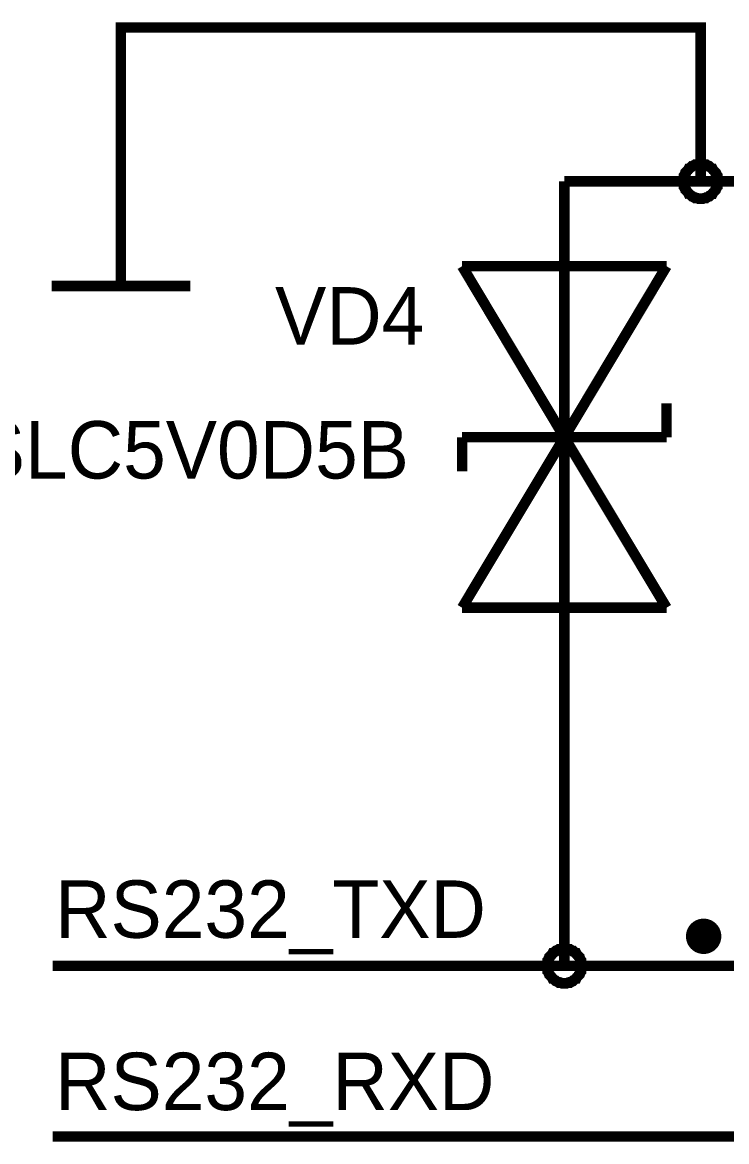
# Model space of a CAD drawing. Extents: x 7 to 406, y 3 to 288.
# Drawn here: x 171.44 to 191.66, y 125.11 to 157.22 of the extents above; entities that cross this region are included whole.
import ezdxf

# ---------------------------------------------------------------- set-up
doc = ezdxf.new("R2010")
doc.units = 0
doc.layers.add('SHEET', color=255, linetype='CONTINUOUS')

msp = doc.modelspace()

# ---------------------------------------------------------------- linework, layer by layer
at = {"layer": 'SHEET', "const_width": 0.3}
for points in [[(174.272, 154.635), (174.272, 157.072), (190.914, 157.072), (190.914, 152.662)], [(174.272, 154.635), (174.272, 149.659)], [(190.416, 152.662), (190.416, 152.679), (190.416, 152.713), (190.416, 152.731), (190.433, 152.765), (190.433, 152.782), (190.433, 152.816), (190.45, 152.833), (190.45, 152.851), (190.467, 152.885), (190.485, 152.902), (190.485, 152.919), (190.502, 152.936), (190.519, 152.954), (190.536, 152.971), (190.553, 152.988), (190.57, 153.022), (190.588, 153.022), (190.605, 153.039), (190.622, 153.057), (190.639, 153.074), (190.656, 153.091), (190.673, 153.091), (190.691, 153.108), (190.725, 153.125), (190.742, 153.125), (190.759, 153.142), (190.793, 153.142), (190.811, 153.142), (190.845, 153.159), (190.862, 153.159), (190.896, 153.159), (190.914, 153.159)], [(190.416, 152.662), (190.416, 152.679), (190.416, 152.713), (190.416, 152.731), (190.433, 152.765), (190.433, 152.782), (190.433, 152.816), (190.45, 152.833), (190.45, 152.851), (190.467, 152.885), (190.485, 152.902), (190.485, 152.919), (190.502, 152.936), (190.519, 152.954), (190.536, 152.971), (190.553, 152.988), (190.57, 153.022), (190.588, 153.022), (190.605, 153.039), (190.622, 153.057), (190.639, 153.074), (190.656, 153.091), (190.673, 153.091), (190.691, 153.108), (190.725, 153.125), (190.742, 153.125), (190.759, 153.142), (190.793, 153.142), (190.811, 153.142), (190.845, 153.159), (190.862, 153.159), (190.896, 153.159), (190.914, 153.159)], [(190.416, 152.662), (190.416, 152.679), (190.416, 152.713), (190.416, 152.731), (190.433, 152.765), (190.433, 152.782), (190.433, 152.816), (190.45, 152.833), (190.45, 152.851), (190.467, 152.885), (190.485, 152.902), (190.485, 152.919), (190.502, 152.936), (190.519, 152.954), (190.536, 152.971), (190.553, 152.988), (190.57, 153.022), (190.588, 153.022), (190.605, 153.039), (190.622, 153.057), (190.639, 153.074), (190.656, 153.091), (190.673, 153.091), (190.691, 153.108), (190.725, 153.125), (190.742, 153.125), (190.759, 153.142), (190.793, 153.142), (190.811, 153.142), (190.845, 153.159), (190.862, 153.159), (190.896, 153.159), (190.914, 153.159)], [(190.416, 152.662), (190.416, 152.679), (190.416, 152.713), (190.416, 152.731), (190.433, 152.765), (190.433, 152.782), (190.433, 152.816), (190.45, 152.833), (190.45, 152.851), (190.467, 152.885), (190.485, 152.902), (190.485, 152.919), (190.502, 152.936), (190.519, 152.954), (190.536, 152.971), (190.553, 152.988), (190.57, 153.022), (190.588, 153.022), (190.605, 153.039), (190.622, 153.057), (190.639, 153.074), (190.656, 153.091), (190.673, 153.091), (190.691, 153.108), (190.725, 153.125), (190.742, 153.125), (190.759, 153.142), (190.793, 153.142), (190.811, 153.142), (190.845, 153.159), (190.862, 153.159), (190.896, 153.159), (190.914, 153.159)], [(190.416, 152.662), (190.416, 152.679), (190.416, 152.713), (190.416, 152.731), (190.433, 152.765), (190.433, 152.782), (190.433, 152.816), (190.45, 152.833), (190.45, 152.851), (190.467, 152.885), (190.485, 152.902), (190.485, 152.919), (190.502, 152.936), (190.519, 152.954), (190.536, 152.971), (190.553, 152.988), (190.57, 153.022), (190.588, 153.022), (190.605, 153.039), (190.622, 153.057), (190.639, 153.074), (190.656, 153.091), (190.673, 153.091), (190.691, 153.108), (190.725, 153.125), (190.742, 153.125), (190.759, 153.142), (190.793, 153.142), (190.811, 153.142), (190.845, 153.159), (190.862, 153.159), (190.896, 153.159), (190.914, 153.159)], [(190.416, 152.662), (190.416, 152.679), (190.416, 152.713), (190.416, 152.731), (190.433, 152.765), (190.433, 152.782), (190.433, 152.816), (190.45, 152.833), (190.45, 152.851), (190.467, 152.885), (190.485, 152.902), (190.485, 152.919), (190.502, 152.936), (190.519, 152.954), (190.536, 152.971), (190.553, 152.988), (190.57, 153.022), (190.588, 153.022), (190.605, 153.039), (190.622, 153.057), (190.639, 153.074), (190.656, 153.091), (190.673, 153.091), (190.691, 153.108), (190.725, 153.125), (190.742, 153.125), (190.759, 153.142), (190.793, 153.142), (190.811, 153.142), (190.845, 153.159), (190.862, 153.159), (190.896, 153.159), (190.914, 153.159)], [(190.416, 152.662), (190.416, 152.679), (190.416, 152.713), (190.416, 152.731), (190.433, 152.765), (190.433, 152.782), (190.433, 152.816), (190.45, 152.833), (190.45, 152.851), (190.467, 152.885), (190.485, 152.902), (190.485, 152.919), (190.502, 152.936), (190.519, 152.954), (190.536, 152.971), (190.553, 152.988), (190.57, 153.022), (190.588, 153.022), (190.605, 153.039), (190.622, 153.057), (190.639, 153.074), (190.656, 153.091), (190.673, 153.091), (190.691, 153.108), (190.725, 153.125), (190.742, 153.125), (190.759, 153.142), (190.793, 153.142), (190.811, 153.142), (190.845, 153.159), (190.862, 153.159), (190.896, 153.159), (190.914, 153.159)], [(190.416, 152.662), (190.416, 152.679), (190.416, 152.713), (190.416, 152.731), (190.433, 152.765), (190.433, 152.782), (190.433, 152.816), (190.45, 152.833), (190.45, 152.851), (190.467, 152.885), (190.485, 152.902), (190.485, 152.919), (190.502, 152.936), (190.519, 152.954), (190.536, 152.971), (190.553, 152.988), (190.57, 153.022), (190.588, 153.022), (190.605, 153.039), (190.622, 153.057), (190.639, 153.074), (190.656, 153.091), (190.673, 153.091), (190.691, 153.108), (190.725, 153.125), (190.742, 153.125), (190.759, 153.142), (190.793, 153.142), (190.811, 153.142), (190.845, 153.159), (190.862, 153.159), (190.896, 153.159), (190.914, 153.159)], [(190.914, 153.159), (190.914, 153.159)], [(190.914, 153.159), (190.931, 153.159), (190.965, 153.159), (190.982, 153.159), (191.016, 153.142), (191.034, 153.142), (191.068, 153.142), (191.085, 153.125), (191.102, 153.125), (191.137, 153.108), (191.154, 153.091), (191.171, 153.091), (191.188, 153.074), (191.205, 153.057), (191.222, 153.039), (191.239, 153.022), (191.257, 153.022), (191.274, 152.988), (191.291, 152.971), (191.308, 152.954), (191.325, 152.936), (191.342, 152.919), (191.342, 152.902), (191.36, 152.885), (191.377, 152.851), (191.377, 152.833), (191.394, 152.816), (191.394, 152.782), (191.394, 152.765), (191.411, 152.731), (191.411, 152.713), (191.411, 152.679), (191.411, 152.662)], [(190.914, 153.159), (190.914, 153.159)], [(190.914, 153.159), (190.931, 153.159), (190.965, 153.159), (190.982, 153.159), (191.016, 153.142), (191.034, 153.142), (191.068, 153.142), (191.085, 153.125), (191.102, 153.125), (191.137, 153.108), (191.154, 153.091), (191.171, 153.091), (191.188, 153.074), (191.205, 153.057), (191.222, 153.039), (191.239, 153.022), (191.257, 153.022), (191.274, 152.988), (191.291, 152.971), (191.308, 152.954), (191.325, 152.936), (191.342, 152.919), (191.342, 152.902), (191.36, 152.885), (191.377, 152.851), (191.377, 152.833), (191.394, 152.816), (191.394, 152.782), (191.394, 152.765), (191.411, 152.731), (191.411, 152.713), (191.411, 152.679), (191.411, 152.662)], [(190.914, 153.159), (190.914, 153.159)], [(190.914, 153.159), (190.931, 153.159), (190.965, 153.159), (190.982, 153.159), (191.016, 153.142), (191.034, 153.142), (191.068, 153.142), (191.085, 153.125), (191.102, 153.125), (191.137, 153.108), (191.154, 153.091), (191.171, 153.091), (191.188, 153.074), (191.205, 153.057), (191.222, 153.039), (191.239, 153.022), (191.257, 153.022), (191.274, 152.988), (191.291, 152.971), (191.308, 152.954), (191.325, 152.936), (191.342, 152.919), (191.342, 152.902), (191.36, 152.885), (191.377, 152.851), (191.377, 152.833), (191.394, 152.816), (191.394, 152.782), (191.394, 152.765), (191.411, 152.731), (191.411, 152.713), (191.411, 152.679), (191.411, 152.662)], [(190.914, 153.159), (190.914, 153.159)], [(190.914, 153.159), (190.931, 153.159), (190.965, 153.159), (190.982, 153.159), (191.016, 153.142), (191.034, 153.142), (191.068, 153.142), (191.085, 153.125), (191.102, 153.125), (191.137, 153.108), (191.154, 153.091), (191.171, 153.091), (191.188, 153.074), (191.205, 153.057), (191.222, 153.039), (191.239, 153.022), (191.257, 153.022), (191.274, 152.988), (191.291, 152.971), (191.308, 152.954), (191.325, 152.936), (191.342, 152.919), (191.342, 152.902), (191.36, 152.885), (191.377, 152.851), (191.377, 152.833), (191.394, 152.816), (191.394, 152.782), (191.394, 152.765), (191.411, 152.731), (191.411, 152.713), (191.411, 152.679), (191.411, 152.662)], [(190.914, 153.159), (190.914, 153.159)], [(190.914, 153.159), (190.931, 153.159), (190.965, 153.159), (190.982, 153.159), (191.016, 153.142), (191.034, 153.142), (191.068, 153.142), (191.085, 153.125), (191.102, 153.125), (191.137, 153.108), (191.154, 153.091), (191.171, 153.091), (191.188, 153.074), (191.205, 153.057), (191.222, 153.039), (191.239, 153.022), (191.257, 153.022), (191.274, 152.988), (191.291, 152.971), (191.308, 152.954), (191.325, 152.936), (191.342, 152.919), (191.342, 152.902), (191.36, 152.885), (191.377, 152.851), (191.377, 152.833), (191.394, 152.816), (191.394, 152.782), (191.394, 152.765), (191.411, 152.731), (191.411, 152.713), (191.411, 152.679), (191.411, 152.662)], [(190.914, 153.159), (190.914, 153.159)], [(190.914, 153.159), (190.931, 153.159), (190.965, 153.159), (190.982, 153.159), (191.016, 153.142), (191.034, 153.142), (191.068, 153.142), (191.085, 153.125), (191.102, 153.125), (191.137, 153.108), (191.154, 153.091), (191.171, 153.091), (191.188, 153.074), (191.205, 153.057), (191.222, 153.039), (191.239, 153.022), (191.257, 153.022), (191.274, 152.988), (191.291, 152.971), (191.308, 152.954), (191.325, 152.936), (191.342, 152.919), (191.342, 152.902), (191.36, 152.885), (191.377, 152.851), (191.377, 152.833), (191.394, 152.816), (191.394, 152.782), (191.394, 152.765), (191.411, 152.731), (191.411, 152.713), (191.411, 152.679), (191.411, 152.662)], [(190.914, 153.159), (190.914, 153.159)], [(190.914, 153.159), (190.931, 153.159), (190.965, 153.159), (190.982, 153.159), (191.016, 153.142), (191.034, 153.142), (191.068, 153.142), (191.085, 153.125), (191.102, 153.125), (191.137, 153.108), (191.154, 153.091), (191.171, 153.091), (191.188, 153.074), (191.205, 153.057), (191.222, 153.039), (191.239, 153.022), (191.257, 153.022), (191.274, 152.988), (191.291, 152.971), (191.308, 152.954), (191.325, 152.936), (191.342, 152.919), (191.342, 152.902), (191.36, 152.885), (191.377, 152.851), (191.377, 152.833), (191.394, 152.816), (191.394, 152.782), (191.394, 152.765), (191.411, 152.731), (191.411, 152.713), (191.411, 152.679), (191.411, 152.662)], [(190.914, 153.159), (190.914, 153.159)], [(190.914, 153.159), (190.931, 153.159), (190.965, 153.159), (190.982, 153.159), (191.016, 153.142), (191.034, 153.142), (191.068, 153.142), (191.085, 153.125), (191.102, 153.125), (191.137, 153.108), (191.154, 153.091), (191.171, 153.091), (191.188, 153.074), (191.205, 153.057), (191.222, 153.039), (191.239, 153.022), (191.257, 153.022), (191.274, 152.988), (191.291, 152.971), (191.308, 152.954), (191.325, 152.936), (191.342, 152.919), (191.342, 152.902), (191.36, 152.885), (191.377, 152.851), (191.377, 152.833), (191.394, 152.816), (191.394, 152.782), (191.394, 152.765), (191.411, 152.731), (191.411, 152.713), (191.411, 152.679), (191.411, 152.662)], [(187.002, 150.225), (187.002, 152.662)], [(209.528, 135.04), (208.55, 135.04), (208.55, 152.662), (194.842, 152.662), (190.914, 152.662), (187.002, 152.662)], [(190.914, 152.164), (190.896, 152.164), (190.862, 152.164), (190.845, 152.164), (190.811, 152.181), (190.793, 152.181), (190.759, 152.181), (190.742, 152.199), (190.725, 152.199), (190.691, 152.216), (190.673, 152.233), (190.656, 152.233), (190.639, 152.25), (190.622, 152.267), (190.605, 152.284), (190.588, 152.302), (190.57, 152.302), (190.553, 152.336), (190.536, 152.353), (190.519, 152.37), (190.502, 152.387), (190.485, 152.404), (190.485, 152.422), (190.467, 152.439), (190.45, 152.473), (190.45, 152.49), (190.433, 152.507), (190.433, 152.542), (190.433, 152.559), (190.416, 152.593), (190.416, 152.61), (190.416, 152.645), (190.416, 152.662)], [(190.416, 152.662), (190.416, 152.662)], [(190.914, 152.164), (190.896, 152.164), (190.862, 152.164), (190.845, 152.164), (190.811, 152.181), (190.793, 152.181), (190.759, 152.181), (190.742, 152.199), (190.725, 152.199), (190.691, 152.216), (190.673, 152.233), (190.656, 152.233), (190.639, 152.25), (190.622, 152.267), (190.605, 152.284), (190.588, 152.302), (190.57, 152.302), (190.553, 152.336), (190.536, 152.353), (190.519, 152.37), (190.502, 152.387), (190.485, 152.404), (190.485, 152.422), (190.467, 152.439), (190.45, 152.473), (190.45, 152.49), (190.433, 152.507), (190.433, 152.542), (190.433, 152.559), (190.416, 152.593), (190.416, 152.61), (190.416, 152.645), (190.416, 152.662)], [(190.416, 152.662), (190.416, 152.662)], [(190.914, 152.164), (190.896, 152.164), (190.862, 152.164), (190.845, 152.164), (190.811, 152.181), (190.793, 152.181), (190.759, 152.181), (190.742, 152.199), (190.725, 152.199), (190.691, 152.216), (190.673, 152.233), (190.656, 152.233), (190.639, 152.25), (190.622, 152.267), (190.605, 152.284), (190.588, 152.302), (190.57, 152.302), (190.553, 152.336), (190.536, 152.353), (190.519, 152.37), (190.502, 152.387), (190.485, 152.404), (190.485, 152.422), (190.467, 152.439), (190.45, 152.473), (190.45, 152.49), (190.433, 152.507), (190.433, 152.542), (190.433, 152.559), (190.416, 152.593), (190.416, 152.61), (190.416, 152.645), (190.416, 152.662)], [(190.416, 152.662), (190.416, 152.662)], [(190.914, 152.164), (190.896, 152.164), (190.862, 152.164), (190.845, 152.164), (190.811, 152.181), (190.793, 152.181), (190.759, 152.181), (190.742, 152.199), (190.725, 152.199), (190.691, 152.216), (190.673, 152.233), (190.656, 152.233), (190.639, 152.25), (190.622, 152.267), (190.605, 152.284), (190.588, 152.302), (190.57, 152.302), (190.553, 152.336), (190.536, 152.353), (190.519, 152.37), (190.502, 152.387), (190.485, 152.404), (190.485, 152.422), (190.467, 152.439), (190.45, 152.473), (190.45, 152.49), (190.433, 152.507), (190.433, 152.542), (190.433, 152.559), (190.416, 152.593), (190.416, 152.61), (190.416, 152.645), (190.416, 152.662)], [(190.416, 152.662), (190.416, 152.662)], [(190.914, 152.164), (190.896, 152.164), (190.862, 152.164), (190.845, 152.164), (190.811, 152.181), (190.793, 152.181), (190.759, 152.181), (190.742, 152.199), (190.725, 152.199), (190.691, 152.216), (190.673, 152.233), (190.656, 152.233), (190.639, 152.25), (190.622, 152.267), (190.605, 152.284), (190.588, 152.302), (190.57, 152.302), (190.553, 152.336), (190.536, 152.353), (190.519, 152.37), (190.502, 152.387), (190.485, 152.404), (190.485, 152.422), (190.467, 152.439), (190.45, 152.473), (190.45, 152.49), (190.433, 152.507), (190.433, 152.542), (190.433, 152.559), (190.416, 152.593), (190.416, 152.61), (190.416, 152.645), (190.416, 152.662)], [(190.416, 152.662), (190.416, 152.662)], [(190.914, 152.164), (190.896, 152.164), (190.862, 152.164), (190.845, 152.164), (190.811, 152.181), (190.793, 152.181), (190.759, 152.181), (190.742, 152.199), (190.725, 152.199), (190.691, 152.216), (190.673, 152.233), (190.656, 152.233), (190.639, 152.25), (190.622, 152.267), (190.605, 152.284), (190.588, 152.302), (190.57, 152.302), (190.553, 152.336), (190.536, 152.353), (190.519, 152.37), (190.502, 152.387), (190.485, 152.404), (190.485, 152.422), (190.467, 152.439), (190.45, 152.473), (190.45, 152.49), (190.433, 152.507), (190.433, 152.542), (190.433, 152.559), (190.416, 152.593), (190.416, 152.61), (190.416, 152.645), (190.416, 152.662)], [(190.416, 152.662), (190.416, 152.662)], [(190.914, 152.164), (190.896, 152.164), (190.862, 152.164), (190.845, 152.164), (190.811, 152.181), (190.793, 152.181), (190.759, 152.181), (190.742, 152.199), (190.725, 152.199), (190.691, 152.216), (190.673, 152.233), (190.656, 152.233), (190.639, 152.25), (190.622, 152.267), (190.605, 152.284), (190.588, 152.302), (190.57, 152.302), (190.553, 152.336), (190.536, 152.353), (190.519, 152.37), (190.502, 152.387), (190.485, 152.404), (190.485, 152.422), (190.467, 152.439), (190.45, 152.473), (190.45, 152.49), (190.433, 152.507), (190.433, 152.542), (190.433, 152.559), (190.416, 152.593), (190.416, 152.61), (190.416, 152.645), (190.416, 152.662)], [(190.416, 152.662), (190.416, 152.662)], [(190.914, 152.164), (190.896, 152.164), (190.862, 152.164), (190.845, 152.164), (190.811, 152.181), (190.793, 152.181), (190.759, 152.181), (190.742, 152.199), (190.725, 152.199), (190.691, 152.216), (190.673, 152.233), (190.656, 152.233), (190.639, 152.25), (190.622, 152.267), (190.605, 152.284), (190.588, 152.302), (190.57, 152.302), (190.553, 152.336), (190.536, 152.353), (190.519, 152.37), (190.502, 152.387), (190.485, 152.404), (190.485, 152.422), (190.467, 152.439), (190.45, 152.473), (190.45, 152.49), (190.433, 152.507), (190.433, 152.542), (190.433, 152.559), (190.416, 152.593), (190.416, 152.61), (190.416, 152.645), (190.416, 152.662)], [(190.416, 152.662), (190.416, 152.662)], [(191.411, 152.662), (191.411, 152.645), (191.411, 152.61), (191.411, 152.593), (191.394, 152.559), (191.394, 152.542), (191.394, 152.507), (191.377, 152.49), (191.377, 152.473), (191.36, 152.439), (191.342, 152.422), (191.342, 152.404), (191.325, 152.387), (191.308, 152.37), (191.291, 152.353), (191.274, 152.336), (191.257, 152.302), (191.239, 152.302), (191.222, 152.284), (191.205, 152.267), (191.188, 152.25), (191.171, 152.233), (191.154, 152.233), (191.137, 152.216), (191.102, 152.199), (191.085, 152.199), (191.068, 152.181), (191.034, 152.181), (191.016, 152.181), (190.982, 152.164), (190.965, 152.164), (190.931, 152.164), (190.914, 152.164)], [(191.411, 152.662), (191.411, 152.645), (191.411, 152.61), (191.411, 152.593), (191.394, 152.559), (191.394, 152.542), (191.394, 152.507), (191.377, 152.49), (191.377, 152.473), (191.36, 152.439), (191.342, 152.422), (191.342, 152.404), (191.325, 152.387), (191.308, 152.37), (191.291, 152.353), (191.274, 152.336), (191.257, 152.302), (191.239, 152.302), (191.222, 152.284), (191.205, 152.267), (191.188, 152.25), (191.171, 152.233), (191.154, 152.233), (191.137, 152.216), (191.102, 152.199), (191.085, 152.199), (191.068, 152.181), (191.034, 152.181), (191.016, 152.181), (190.982, 152.164), (190.965, 152.164), (190.931, 152.164), (190.914, 152.164)], [(191.411, 152.662), (191.411, 152.645), (191.411, 152.61), (191.411, 152.593), (191.394, 152.559), (191.394, 152.542), (191.394, 152.507), (191.377, 152.49), (191.377, 152.473), (191.36, 152.439), (191.342, 152.422), (191.342, 152.404), (191.325, 152.387), (191.308, 152.37), (191.291, 152.353), (191.274, 152.336), (191.257, 152.302), (191.239, 152.302), (191.222, 152.284), (191.205, 152.267), (191.188, 152.25), (191.171, 152.233), (191.154, 152.233), (191.137, 152.216), (191.102, 152.199), (191.085, 152.199), (191.068, 152.181), (191.034, 152.181), (191.016, 152.181), (190.982, 152.164), (190.965, 152.164), (190.931, 152.164), (190.914, 152.164)], [(191.411, 152.662), (191.411, 152.645), (191.411, 152.61), (191.411, 152.593), (191.394, 152.559), (191.394, 152.542), (191.394, 152.507), (191.377, 152.49), (191.377, 152.473), (191.36, 152.439), (191.342, 152.422), (191.342, 152.404), (191.325, 152.387), (191.308, 152.37), (191.291, 152.353), (191.274, 152.336), (191.257, 152.302), (191.239, 152.302), (191.222, 152.284), (191.205, 152.267), (191.188, 152.25), (191.171, 152.233), (191.154, 152.233), (191.137, 152.216), (191.102, 152.199), (191.085, 152.199), (191.068, 152.181), (191.034, 152.181), (191.016, 152.181), (190.982, 152.164), (190.965, 152.164), (190.931, 152.164), (190.914, 152.164)], [(191.411, 152.662), (191.411, 152.645), (191.411, 152.61), (191.411, 152.593), (191.394, 152.559), (191.394, 152.542), (191.394, 152.507), (191.377, 152.49), (191.377, 152.473), (191.36, 152.439), (191.342, 152.422), (191.342, 152.404), (191.325, 152.387), (191.308, 152.37), (191.291, 152.353), (191.274, 152.336), (191.257, 152.302), (191.239, 152.302), (191.222, 152.284), (191.205, 152.267), (191.188, 152.25), (191.171, 152.233), (191.154, 152.233), (191.137, 152.216), (191.102, 152.199), (191.085, 152.199), (191.068, 152.181), (191.034, 152.181), (191.016, 152.181), (190.982, 152.164), (190.965, 152.164), (190.931, 152.164), (190.914, 152.164)], [(191.411, 152.662), (191.411, 152.645), (191.411, 152.61), (191.411, 152.593), (191.394, 152.559), (191.394, 152.542), (191.394, 152.507), (191.377, 152.49), (191.377, 152.473), (191.36, 152.439), (191.342, 152.422), (191.342, 152.404), (191.325, 152.387), (191.308, 152.37), (191.291, 152.353), (191.274, 152.336), (191.257, 152.302), (191.239, 152.302), (191.222, 152.284), (191.205, 152.267), (191.188, 152.25), (191.171, 152.233), (191.154, 152.233), (191.137, 152.216), (191.102, 152.199), (191.085, 152.199), (191.068, 152.181), (191.034, 152.181), (191.016, 152.181), (190.982, 152.164), (190.965, 152.164), (190.931, 152.164), (190.914, 152.164)], [(191.411, 152.662), (191.411, 152.645), (191.411, 152.61), (191.411, 152.593), (191.394, 152.559), (191.394, 152.542), (191.394, 152.507), (191.377, 152.49), (191.377, 152.473), (191.36, 152.439), (191.342, 152.422), (191.342, 152.404), (191.325, 152.387), (191.308, 152.37), (191.291, 152.353), (191.274, 152.336), (191.257, 152.302), (191.239, 152.302), (191.222, 152.284), (191.205, 152.267), (191.188, 152.25), (191.171, 152.233), (191.154, 152.233), (191.137, 152.216), (191.102, 152.199), (191.085, 152.199), (191.068, 152.181), (191.034, 152.181), (191.016, 152.181), (190.982, 152.164), (190.965, 152.164), (190.931, 152.164), (190.914, 152.164)], [(191.411, 152.662), (191.411, 152.645), (191.411, 152.61), (191.411, 152.593), (191.394, 152.559), (191.394, 152.542), (191.394, 152.507), (191.377, 152.49), (191.377, 152.473), (191.36, 152.439), (191.342, 152.422), (191.342, 152.404), (191.325, 152.387), (191.308, 152.37), (191.291, 152.353), (191.274, 152.336), (191.257, 152.302), (191.239, 152.302), (191.222, 152.284), (191.205, 152.267), (191.188, 152.25), (191.171, 152.233), (191.154, 152.233), (191.137, 152.216), (191.102, 152.199), (191.085, 152.199), (191.068, 152.181), (191.034, 152.181), (191.016, 152.181), (190.982, 152.164), (190.965, 152.164), (190.931, 152.164), (190.914, 152.164)], [(191.411, 152.662), (191.411, 152.662), (191.411, 152.662), (191.411, 152.662), (191.411, 152.662), (191.411, 152.662), (191.411, 152.662), (191.411, 152.662), (191.411, 152.662), (191.411, 152.662), (191.411, 152.662), (191.411, 152.662), (191.411, 152.662), (191.411, 152.662), (191.411, 152.662), (191.411, 152.662), (191.411, 152.662), (191.411, 152.662), (191.411, 152.662), (191.411, 152.662), (191.411, 152.662), (191.411, 152.662), (191.411, 152.662), (191.411, 152.662), (191.411, 152.662), (191.411, 152.662), (191.411, 152.662), (191.411, 152.662), (191.411, 152.662), (191.411, 152.662), (191.411, 152.662), (191.411, 152.662), (191.411, 152.662)], [(191.411, 152.662), (191.411, 152.662)], [(191.411, 152.662), (191.411, 152.662), (191.411, 152.662), (191.411, 152.662), (191.411, 152.662), (191.411, 152.662), (191.411, 152.662), (191.411, 152.662), (191.411, 152.662), (191.411, 152.662), (191.411, 152.662), (191.411, 152.662), (191.411, 152.662), (191.411, 152.662), (191.411, 152.662), (191.411, 152.662), (191.411, 152.662), (191.411, 152.662), (191.411, 152.662), (191.411, 152.662), (191.411, 152.662), (191.411, 152.662), (191.411, 152.662), (191.411, 152.662), (191.411, 152.662), (191.411, 152.662), (191.411, 152.662), (191.411, 152.662), (191.411, 152.662), (191.411, 152.662), (191.411, 152.662), (191.411, 152.662), (191.411, 152.662)], [(191.411, 152.662), (191.411, 152.662)], [(191.411, 152.662), (191.411, 152.662), (191.411, 152.662), (191.411, 152.662), (191.411, 152.662), (191.411, 152.662), (191.411, 152.662), (191.411, 152.662), (191.411, 152.662), (191.411, 152.662), (191.411, 152.662), (191.411, 152.662), (191.411, 152.662), (191.411, 152.662), (191.411, 152.662), (191.411, 152.662), (191.411, 152.662), (191.411, 152.662), (191.411, 152.662), (191.411, 152.662), (191.411, 152.662), (191.411, 152.662), (191.411, 152.662), (191.411, 152.662), (191.411, 152.662), (191.411, 152.662), (191.411, 152.662), (191.411, 152.662), (191.411, 152.662), (191.411, 152.662), (191.411, 152.662), (191.411, 152.662), (191.411, 152.662)], [(191.411, 152.662), (191.411, 152.662)], [(191.411, 152.662), (191.411, 152.662), (191.411, 152.662), (191.411, 152.662), (191.411, 152.662), (191.411, 152.662), (191.411, 152.662), (191.411, 152.662), (191.411, 152.662), (191.411, 152.662), (191.411, 152.662), (191.411, 152.662), (191.411, 152.662), (191.411, 152.662), (191.411, 152.662), (191.411, 152.662), (191.411, 152.662), (191.411, 152.662), (191.411, 152.662), (191.411, 152.662), (191.411, 152.662), (191.411, 152.662), (191.411, 152.662), (191.411, 152.662), (191.411, 152.662), (191.411, 152.662), (191.411, 152.662), (191.411, 152.662), (191.411, 152.662), (191.411, 152.662), (191.411, 152.662), (191.411, 152.662), (191.411, 152.662)], [(191.411, 152.662), (191.411, 152.662)], [(191.411, 152.662), (191.411, 152.662), (191.411, 152.662), (191.411, 152.662), (191.411, 152.662), (191.411, 152.662), (191.411, 152.662), (191.411, 152.662), (191.411, 152.662), (191.411, 152.662), (191.411, 152.662), (191.411, 152.662), (191.411, 152.662), (191.411, 152.662), (191.411, 152.662), (191.411, 152.662), (191.411, 152.662), (191.411, 152.662), (191.411, 152.662), (191.411, 152.662), (191.411, 152.662), (191.411, 152.662), (191.411, 152.662), (191.411, 152.662), (191.411, 152.662), (191.411, 152.662), (191.411, 152.662), (191.411, 152.662), (191.411, 152.662), (191.411, 152.662), (191.411, 152.662), (191.411, 152.662), (191.411, 152.662)], [(191.411, 152.662), (191.411, 152.662)], [(191.411, 152.662), (191.411, 152.662), (191.411, 152.662), (191.411, 152.662), (191.411, 152.662), (191.411, 152.662), (191.411, 152.662), (191.411, 152.662), (191.411, 152.662), (191.411, 152.662), (191.411, 152.662), (191.411, 152.662), (191.411, 152.662), (191.411, 152.662), (191.411, 152.662), (191.411, 152.662), (191.411, 152.662), (191.411, 152.662), (191.411, 152.662), (191.411, 152.662), (191.411, 152.662), (191.411, 152.662), (191.411, 152.662), (191.411, 152.662), (191.411, 152.662), (191.411, 152.662), (191.411, 152.662), (191.411, 152.662), (191.411, 152.662), (191.411, 152.662), (191.411, 152.662), (191.411, 152.662), (191.411, 152.662)], [(191.411, 152.662), (191.411, 152.662)], [(191.411, 152.662), (191.411, 152.662), (191.411, 152.662), (191.411, 152.662), (191.411, 152.662), (191.411, 152.662), (191.411, 152.662), (191.411, 152.662), (191.411, 152.662), (191.411, 152.662), (191.411, 152.662), (191.411, 152.662), (191.411, 152.662), (191.411, 152.662), (191.411, 152.662), (191.411, 152.662), (191.411, 152.662), (191.411, 152.662), (191.411, 152.662), (191.411, 152.662), (191.411, 152.662), (191.411, 152.662), (191.411, 152.662), (191.411, 152.662), (191.411, 152.662), (191.411, 152.662), (191.411, 152.662), (191.411, 152.662), (191.411, 152.662), (191.411, 152.662), (191.411, 152.662), (191.411, 152.662), (191.411, 152.662)], [(191.411, 152.662), (191.411, 152.662)], [(191.411, 152.662), (191.411, 152.662), (191.411, 152.662), (191.411, 152.662), (191.411, 152.662), (191.411, 152.662), (191.411, 152.662), (191.411, 152.662), (191.411, 152.662), (191.411, 152.662), (191.411, 152.662), (191.411, 152.662), (191.411, 152.662), (191.411, 152.662), (191.411, 152.662), (191.411, 152.662), (191.411, 152.662), (191.411, 152.662), (191.411, 152.662), (191.411, 152.662), (191.411, 152.662), (191.411, 152.662), (191.411, 152.662), (191.411, 152.662), (191.411, 152.662), (191.411, 152.662), (191.411, 152.662), (191.411, 152.662), (191.411, 152.662), (191.411, 152.662), (191.411, 152.662), (191.411, 152.662), (191.411, 152.662)], [(191.411, 152.662), (191.411, 152.662)], [(189.936, 150.225), (184.068, 150.225)], [(184.068, 150.225), (187.002, 145.318)], [(187.002, 150.225), (187.002, 145.318)], [(187.002, 145.318), (189.936, 150.225)], [(172.282, 149.659), (176.262, 149.659)], [(189.936, 145.318), (189.936, 146.296)], [(184.068, 145.318), (189.936, 145.318)], [(184.068, 145.318), (184.068, 144.34)], [(187.002, 145.318), (184.068, 140.428)], [(187.002, 140.428), (187.002, 145.318)], [(187.002, 140.428), (187.002, 145.318)], [(189.936, 140.428), (187.002, 145.318)], [(184.068, 140.428), (189.936, 140.428)], [(187.002, 140.428), (187.002, 137.974)], [(187.002, 130.15), (187.002, 137.974)], [(186.504, 130.15), (186.504, 130.167), (186.504, 130.201), (186.504, 130.218), (186.522, 130.252), (186.522, 130.27), (186.522, 130.304), (186.539, 130.321), (186.539, 130.338), (186.556, 130.373), (186.573, 130.39), (186.573, 130.407), (186.59, 130.424), (186.607, 130.441), (186.624, 130.458), (186.642, 130.476), (186.659, 130.51), (186.676, 130.51), (186.693, 130.527), (186.71, 130.544), (186.727, 130.561), (186.745, 130.578), (186.762, 130.578), (186.779, 130.596), (186.813, 130.613), (186.83, 130.613), (186.848, 130.63), (186.882, 130.63), (186.899, 130.63), (186.933, 130.647), (186.95, 130.647), (186.985, 130.647), (187.002, 130.647)], [(186.504, 130.15), (186.504, 130.167), (186.504, 130.201), (186.504, 130.218), (186.522, 130.252), (186.522, 130.27), (186.522, 130.304), (186.539, 130.321), (186.539, 130.338), (186.556, 130.373), (186.573, 130.39), (186.573, 130.407), (186.59, 130.424), (186.607, 130.441), (186.624, 130.458), (186.642, 130.476), (186.659, 130.51), (186.676, 130.51), (186.693, 130.527), (186.71, 130.544), (186.727, 130.561), (186.745, 130.578), (186.762, 130.578), (186.779, 130.596), (186.813, 130.613), (186.83, 130.613), (186.848, 130.63), (186.882, 130.63), (186.899, 130.63), (186.933, 130.647), (186.95, 130.647), (186.985, 130.647), (187.002, 130.647)], [(186.504, 130.15), (186.504, 130.167), (186.504, 130.201), (186.504, 130.218), (186.522, 130.252), (186.522, 130.27), (186.522, 130.304), (186.539, 130.321), (186.539, 130.338), (186.556, 130.373), (186.573, 130.39), (186.573, 130.407), (186.59, 130.424), (186.607, 130.441), (186.624, 130.458), (186.642, 130.476), (186.659, 130.51), (186.676, 130.51), (186.693, 130.527), (186.71, 130.544), (186.727, 130.561), (186.745, 130.578), (186.762, 130.578), (186.779, 130.596), (186.813, 130.613), (186.83, 130.613), (186.848, 130.63), (186.882, 130.63), (186.899, 130.63), (186.933, 130.647), (186.95, 130.647), (186.985, 130.647), (187.002, 130.647)], [(186.504, 130.15), (186.504, 130.167), (186.504, 130.201), (186.504, 130.218), (186.522, 130.252), (186.522, 130.27), (186.522, 130.304), (186.539, 130.321), (186.539, 130.338), (186.556, 130.373), (186.573, 130.39), (186.573, 130.407), (186.59, 130.424), (186.607, 130.441), (186.624, 130.458), (186.642, 130.476), (186.659, 130.51), (186.676, 130.51), (186.693, 130.527), (186.71, 130.544), (186.727, 130.561), (186.745, 130.578), (186.762, 130.578), (186.779, 130.596), (186.813, 130.613), (186.83, 130.613), (186.848, 130.63), (186.882, 130.63), (186.899, 130.63), (186.933, 130.647), (186.95, 130.647), (186.985, 130.647), (187.002, 130.647)], [(186.504, 130.15), (186.504, 130.167), (186.504, 130.201), (186.504, 130.218), (186.522, 130.252), (186.522, 130.27), (186.522, 130.304), (186.539, 130.321), (186.539, 130.338), (186.556, 130.373), (186.573, 130.39), (186.573, 130.407), (186.59, 130.424), (186.607, 130.441), (186.624, 130.458), (186.642, 130.476), (186.659, 130.51), (186.676, 130.51), (186.693, 130.527), (186.71, 130.544), (186.727, 130.561), (186.745, 130.578), (186.762, 130.578), (186.779, 130.596), (186.813, 130.613), (186.83, 130.613), (186.848, 130.63), (186.882, 130.63), (186.899, 130.63), (186.933, 130.647), (186.95, 130.647), (186.985, 130.647), (187.002, 130.647)], [(186.504, 130.15), (186.504, 130.167), (186.504, 130.201), (186.504, 130.218), (186.522, 130.252), (186.522, 130.27), (186.522, 130.304), (186.539, 130.321), (186.539, 130.338), (186.556, 130.373), (186.573, 130.39), (186.573, 130.407), (186.59, 130.424), (186.607, 130.441), (186.624, 130.458), (186.642, 130.476), (186.659, 130.51), (186.676, 130.51), (186.693, 130.527), (186.71, 130.544), (186.727, 130.561), (186.745, 130.578), (186.762, 130.578), (186.779, 130.596), (186.813, 130.613), (186.83, 130.613), (186.848, 130.63), (186.882, 130.63), (186.899, 130.63), (186.933, 130.647), (186.95, 130.647), (186.985, 130.647), (187.002, 130.647)], [(186.504, 130.15), (186.504, 130.167), (186.504, 130.201), (186.504, 130.218), (186.522, 130.252), (186.522, 130.27), (186.522, 130.304), (186.539, 130.321), (186.539, 130.338), (186.556, 130.373), (186.573, 130.39), (186.573, 130.407), (186.59, 130.424), (186.607, 130.441), (186.624, 130.458), (186.642, 130.476), (186.659, 130.51), (186.676, 130.51), (186.693, 130.527), (186.71, 130.544), (186.727, 130.561), (186.745, 130.578), (186.762, 130.578), (186.779, 130.596), (186.813, 130.613), (186.83, 130.613), (186.848, 130.63), (186.882, 130.63), (186.899, 130.63), (186.933, 130.647), (186.95, 130.647), (186.985, 130.647), (187.002, 130.647)], [(186.504, 130.15), (186.504, 130.167), (186.504, 130.201), (186.504, 130.218), (186.522, 130.252), (186.522, 130.27), (186.522, 130.304), (186.539, 130.321), (186.539, 130.338), (186.556, 130.373), (186.573, 130.39), (186.573, 130.407), (186.59, 130.424), (186.607, 130.441), (186.624, 130.458), (186.642, 130.476), (186.659, 130.51), (186.676, 130.51), (186.693, 130.527), (186.71, 130.544), (186.727, 130.561), (186.745, 130.578), (186.762, 130.578), (186.779, 130.596), (186.813, 130.613), (186.83, 130.613), (186.848, 130.63), (186.882, 130.63), (186.899, 130.63), (186.933, 130.647), (186.95, 130.647), (186.985, 130.647), (187.002, 130.647)], [(187.002, 130.647), (187.002, 130.647)], [(187.002, 130.647), (187.019, 130.647), (187.053, 130.647), (187.071, 130.647), (187.105, 130.63), (187.122, 130.63), (187.156, 130.63), (187.173, 130.613), (187.191, 130.613), (187.225, 130.596), (187.242, 130.578), (187.259, 130.578), (187.276, 130.561), (187.294, 130.544), (187.311, 130.527), (187.328, 130.51), (187.345, 130.51), (187.362, 130.476), (187.379, 130.458), (187.397, 130.441), (187.414, 130.424), (187.431, 130.407), (187.431, 130.39), (187.448, 130.373), (187.465, 130.338), (187.465, 130.321), (187.482, 130.304), (187.482, 130.27), (187.482, 130.252), (187.499, 130.218), (187.499, 130.201), (187.499, 130.167), (187.499, 130.15)], [(187.002, 130.647), (187.002, 130.647)], [(187.002, 130.647), (187.019, 130.647), (187.053, 130.647), (187.071, 130.647), (187.105, 130.63), (187.122, 130.63), (187.156, 130.63), (187.173, 130.613), (187.191, 130.613), (187.225, 130.596), (187.242, 130.578), (187.259, 130.578), (187.276, 130.561), (187.294, 130.544), (187.311, 130.527), (187.328, 130.51), (187.345, 130.51), (187.362, 130.476), (187.379, 130.458), (187.397, 130.441), (187.414, 130.424), (187.431, 130.407), (187.431, 130.39), (187.448, 130.373), (187.465, 130.338), (187.465, 130.321), (187.482, 130.304), (187.482, 130.27), (187.482, 130.252), (187.499, 130.218), (187.499, 130.201), (187.499, 130.167), (187.499, 130.15)], [(187.002, 130.647), (187.002, 130.647)], [(187.002, 130.647), (187.019, 130.647), (187.053, 130.647), (187.071, 130.647), (187.105, 130.63), (187.122, 130.63), (187.156, 130.63), (187.173, 130.613), (187.191, 130.613), (187.225, 130.596), (187.242, 130.578), (187.259, 130.578), (187.276, 130.561), (187.294, 130.544), (187.311, 130.527), (187.328, 130.51), (187.345, 130.51), (187.362, 130.476), (187.379, 130.458), (187.397, 130.441), (187.414, 130.424), (187.431, 130.407), (187.431, 130.39), (187.448, 130.373), (187.465, 130.338), (187.465, 130.321), (187.482, 130.304), (187.482, 130.27), (187.482, 130.252), (187.499, 130.218), (187.499, 130.201), (187.499, 130.167), (187.499, 130.15)], [(187.002, 130.647), (187.002, 130.647)], [(187.002, 130.647), (187.019, 130.647), (187.053, 130.647), (187.071, 130.647), (187.105, 130.63), (187.122, 130.63), (187.156, 130.63), (187.173, 130.613), (187.191, 130.613), (187.225, 130.596), (187.242, 130.578), (187.259, 130.578), (187.276, 130.561), (187.294, 130.544), (187.311, 130.527), (187.328, 130.51), (187.345, 130.51), (187.362, 130.476), (187.379, 130.458), (187.397, 130.441), (187.414, 130.424), (187.431, 130.407), (187.431, 130.39), (187.448, 130.373), (187.465, 130.338), (187.465, 130.321), (187.482, 130.304), (187.482, 130.27), (187.482, 130.252), (187.499, 130.218), (187.499, 130.201), (187.499, 130.167), (187.499, 130.15)], [(187.002, 130.647), (187.002, 130.647)], [(187.002, 130.647), (187.019, 130.647), (187.053, 130.647), (187.071, 130.647), (187.105, 130.63), (187.122, 130.63), (187.156, 130.63), (187.173, 130.613), (187.191, 130.613), (187.225, 130.596), (187.242, 130.578), (187.259, 130.578), (187.276, 130.561), (187.294, 130.544), (187.311, 130.527), (187.328, 130.51), (187.345, 130.51), (187.362, 130.476), (187.379, 130.458), (187.397, 130.441), (187.414, 130.424), (187.431, 130.407), (187.431, 130.39), (187.448, 130.373), (187.465, 130.338), (187.465, 130.321), (187.482, 130.304), (187.482, 130.27), (187.482, 130.252), (187.499, 130.218), (187.499, 130.201), (187.499, 130.167), (187.499, 130.15)], [(187.002, 130.647), (187.002, 130.647)], [(187.002, 130.647), (187.019, 130.647), (187.053, 130.647), (187.071, 130.647), (187.105, 130.63), (187.122, 130.63), (187.156, 130.63), (187.173, 130.613), (187.191, 130.613), (187.225, 130.596), (187.242, 130.578), (187.259, 130.578), (187.276, 130.561), (187.294, 130.544), (187.311, 130.527), (187.328, 130.51), (187.345, 130.51), (187.362, 130.476), (187.379, 130.458), (187.397, 130.441), (187.414, 130.424), (187.431, 130.407), (187.431, 130.39), (187.448, 130.373), (187.465, 130.338), (187.465, 130.321), (187.482, 130.304), (187.482, 130.27), (187.482, 130.252), (187.499, 130.218), (187.499, 130.201), (187.499, 130.167), (187.499, 130.15)], [(187.002, 130.647), (187.002, 130.647)], [(187.002, 130.647), (187.019, 130.647), (187.053, 130.647), (187.071, 130.647), (187.105, 130.63), (187.122, 130.63), (187.156, 130.63), (187.173, 130.613), (187.191, 130.613), (187.225, 130.596), (187.242, 130.578), (187.259, 130.578), (187.276, 130.561), (187.294, 130.544), (187.311, 130.527), (187.328, 130.51), (187.345, 130.51), (187.362, 130.476), (187.379, 130.458), (187.397, 130.441), (187.414, 130.424), (187.431, 130.407), (187.431, 130.39), (187.448, 130.373), (187.465, 130.338), (187.465, 130.321), (187.482, 130.304), (187.482, 130.27), (187.482, 130.252), (187.499, 130.218), (187.499, 130.201), (187.499, 130.167), (187.499, 130.15)], [(187.002, 130.647), (187.002, 130.647)], [(187.002, 130.647), (187.019, 130.647), (187.053, 130.647), (187.071, 130.647), (187.105, 130.63), (187.122, 130.63), (187.156, 130.63), (187.173, 130.613), (187.191, 130.613), (187.225, 130.596), (187.242, 130.578), (187.259, 130.578), (187.276, 130.561), (187.294, 130.544), (187.311, 130.527), (187.328, 130.51), (187.345, 130.51), (187.362, 130.476), (187.379, 130.458), (187.397, 130.441), (187.414, 130.424), (187.431, 130.407), (187.431, 130.39), (187.448, 130.373), (187.465, 130.338), (187.465, 130.321), (187.482, 130.304), (187.482, 130.27), (187.482, 130.252), (187.499, 130.218), (187.499, 130.201), (187.499, 130.167), (187.499, 130.15)], [(172.316, 130.15), (187.002, 130.15), (209.528, 130.15), (209.528, 130.15)], [(187.002, 129.652), (186.985, 129.652), (186.95, 129.652), (186.933, 129.652), (186.899, 129.669), (186.882, 129.669), (186.848, 129.669), (186.83, 129.686), (186.813, 129.686), (186.779, 129.703), (186.762, 129.721), (186.745, 129.721), (186.727, 129.738), (186.71, 129.755), (186.693, 129.772), (186.676, 129.789), (186.659, 129.789), (186.642, 129.824), (186.624, 129.841), (186.607, 129.858), (186.59, 129.875), (186.573, 129.892), (186.573, 129.909), (186.556, 129.926), (186.539, 129.961), (186.539, 129.978), (186.522, 129.995), (186.522, 130.029), (186.522, 130.047), (186.504, 130.081), (186.504, 130.098), (186.504, 130.132), (186.504, 130.15)], [(186.504, 130.15), (186.504, 130.15)], [(187.002, 129.652), (186.985, 129.652), (186.95, 129.652), (186.933, 129.652), (186.899, 129.669), (186.882, 129.669), (186.848, 129.669), (186.83, 129.686), (186.813, 129.686), (186.779, 129.703), (186.762, 129.721), (186.745, 129.721), (186.727, 129.738), (186.71, 129.755), (186.693, 129.772), (186.676, 129.789), (186.659, 129.789), (186.642, 129.824), (186.624, 129.841), (186.607, 129.858), (186.59, 129.875), (186.573, 129.892), (186.573, 129.909), (186.556, 129.926), (186.539, 129.961), (186.539, 129.978), (186.522, 129.995), (186.522, 130.029), (186.522, 130.047), (186.504, 130.081), (186.504, 130.098), (186.504, 130.132), (186.504, 130.15)], [(186.504, 130.15), (186.504, 130.15)], [(187.002, 129.652), (186.985, 129.652), (186.95, 129.652), (186.933, 129.652), (186.899, 129.669), (186.882, 129.669), (186.848, 129.669), (186.83, 129.686), (186.813, 129.686), (186.779, 129.703), (186.762, 129.721), (186.745, 129.721), (186.727, 129.738), (186.71, 129.755), (186.693, 129.772), (186.676, 129.789), (186.659, 129.789), (186.642, 129.824), (186.624, 129.841), (186.607, 129.858), (186.59, 129.875), (186.573, 129.892), (186.573, 129.909), (186.556, 129.926), (186.539, 129.961), (186.539, 129.978), (186.522, 129.995), (186.522, 130.029), (186.522, 130.047), (186.504, 130.081), (186.504, 130.098), (186.504, 130.132), (186.504, 130.15)], [(186.504, 130.15), (186.504, 130.15)], [(187.002, 129.652), (186.985, 129.652), (186.95, 129.652), (186.933, 129.652), (186.899, 129.669), (186.882, 129.669), (186.848, 129.669), (186.83, 129.686), (186.813, 129.686), (186.779, 129.703), (186.762, 129.721), (186.745, 129.721), (186.727, 129.738), (186.71, 129.755), (186.693, 129.772), (186.676, 129.789), (186.659, 129.789), (186.642, 129.824), (186.624, 129.841), (186.607, 129.858), (186.59, 129.875), (186.573, 129.892), (186.573, 129.909), (186.556, 129.926), (186.539, 129.961), (186.539, 129.978), (186.522, 129.995), (186.522, 130.029), (186.522, 130.047), (186.504, 130.081), (186.504, 130.098), (186.504, 130.132), (186.504, 130.15)], [(186.504, 130.15), (186.504, 130.15)], [(187.002, 129.652), (186.985, 129.652), (186.95, 129.652), (186.933, 129.652), (186.899, 129.669), (186.882, 129.669), (186.848, 129.669), (186.83, 129.686), (186.813, 129.686), (186.779, 129.703), (186.762, 129.721), (186.745, 129.721), (186.727, 129.738), (186.71, 129.755), (186.693, 129.772), (186.676, 129.789), (186.659, 129.789), (186.642, 129.824), (186.624, 129.841), (186.607, 129.858), (186.59, 129.875), (186.573, 129.892), (186.573, 129.909), (186.556, 129.926), (186.539, 129.961), (186.539, 129.978), (186.522, 129.995), (186.522, 130.029), (186.522, 130.047), (186.504, 130.081), (186.504, 130.098), (186.504, 130.132), (186.504, 130.15)], [(186.504, 130.15), (186.504, 130.15)], [(187.002, 129.652), (186.985, 129.652), (186.95, 129.652), (186.933, 129.652), (186.899, 129.669), (186.882, 129.669), (186.848, 129.669), (186.83, 129.686), (186.813, 129.686), (186.779, 129.703), (186.762, 129.721), (186.745, 129.721), (186.727, 129.738), (186.71, 129.755), (186.693, 129.772), (186.676, 129.789), (186.659, 129.789), (186.642, 129.824), (186.624, 129.841), (186.607, 129.858), (186.59, 129.875), (186.573, 129.892), (186.573, 129.909), (186.556, 129.926), (186.539, 129.961), (186.539, 129.978), (186.522, 129.995), (186.522, 130.029), (186.522, 130.047), (186.504, 130.081), (186.504, 130.098), (186.504, 130.132), (186.504, 130.15)], [(186.504, 130.15), (186.504, 130.15)], [(187.002, 129.652), (186.985, 129.652), (186.95, 129.652), (186.933, 129.652), (186.899, 129.669), (186.882, 129.669), (186.848, 129.669), (186.83, 129.686), (186.813, 129.686), (186.779, 129.703), (186.762, 129.721), (186.745, 129.721), (186.727, 129.738), (186.71, 129.755), (186.693, 129.772), (186.676, 129.789), (186.659, 129.789), (186.642, 129.824), (186.624, 129.841), (186.607, 129.858), (186.59, 129.875), (186.573, 129.892), (186.573, 129.909), (186.556, 129.926), (186.539, 129.961), (186.539, 129.978), (186.522, 129.995), (186.522, 130.029), (186.522, 130.047), (186.504, 130.081), (186.504, 130.098), (186.504, 130.132), (186.504, 130.15)], [(186.504, 130.15), (186.504, 130.15)], [(187.002, 129.652), (186.985, 129.652), (186.95, 129.652), (186.933, 129.652), (186.899, 129.669), (186.882, 129.669), (186.848, 129.669), (186.83, 129.686), (186.813, 129.686), (186.779, 129.703), (186.762, 129.721), (186.745, 129.721), (186.727, 129.738), (186.71, 129.755), (186.693, 129.772), (186.676, 129.789), (186.659, 129.789), (186.642, 129.824), (186.624, 129.841), (186.607, 129.858), (186.59, 129.875), (186.573, 129.892), (186.573, 129.909), (186.556, 129.926), (186.539, 129.961), (186.539, 129.978), (186.522, 129.995), (186.522, 130.029), (186.522, 130.047), (186.504, 130.081), (186.504, 130.098), (186.504, 130.132), (186.504, 130.15)], [(186.504, 130.15), (186.504, 130.15)], [(187.499, 130.15), (187.499, 130.132), (187.499, 130.098), (187.499, 130.081), (187.482, 130.047), (187.482, 130.029), (187.482, 129.995), (187.465, 129.978), (187.465, 129.961), (187.448, 129.926), (187.431, 129.909), (187.431, 129.892), (187.414, 129.875), (187.397, 129.858), (187.379, 129.841), (187.362, 129.824), (187.345, 129.789), (187.328, 129.789), (187.311, 129.772), (187.294, 129.755), (187.276, 129.738), (187.259, 129.721), (187.242, 129.721), (187.225, 129.703), (187.191, 129.686), (187.173, 129.686), (187.156, 129.669), (187.122, 129.669), (187.105, 129.669), (187.071, 129.652), (187.053, 129.652), (187.019, 129.652), (187.002, 129.652)], [(187.499, 130.15), (187.499, 130.132), (187.499, 130.098), (187.499, 130.081), (187.482, 130.047), (187.482, 130.029), (187.482, 129.995), (187.465, 129.978), (187.465, 129.961), (187.448, 129.926), (187.431, 129.909), (187.431, 129.892), (187.414, 129.875), (187.397, 129.858), (187.379, 129.841), (187.362, 129.824), (187.345, 129.789), (187.328, 129.789), (187.311, 129.772), (187.294, 129.755), (187.276, 129.738), (187.259, 129.721), (187.242, 129.721), (187.225, 129.703), (187.191, 129.686), (187.173, 129.686), (187.156, 129.669), (187.122, 129.669), (187.105, 129.669), (187.071, 129.652), (187.053, 129.652), (187.019, 129.652), (187.002, 129.652)], [(187.499, 130.15), (187.499, 130.132), (187.499, 130.098), (187.499, 130.081), (187.482, 130.047), (187.482, 130.029), (187.482, 129.995), (187.465, 129.978), (187.465, 129.961), (187.448, 129.926), (187.431, 129.909), (187.431, 129.892), (187.414, 129.875), (187.397, 129.858), (187.379, 129.841), (187.362, 129.824), (187.345, 129.789), (187.328, 129.789), (187.311, 129.772), (187.294, 129.755), (187.276, 129.738), (187.259, 129.721), (187.242, 129.721), (187.225, 129.703), (187.191, 129.686), (187.173, 129.686), (187.156, 129.669), (187.122, 129.669), (187.105, 129.669), (187.071, 129.652), (187.053, 129.652), (187.019, 129.652), (187.002, 129.652)], [(187.499, 130.15), (187.499, 130.132), (187.499, 130.098), (187.499, 130.081), (187.482, 130.047), (187.482, 130.029), (187.482, 129.995), (187.465, 129.978), (187.465, 129.961), (187.448, 129.926), (187.431, 129.909), (187.431, 129.892), (187.414, 129.875), (187.397, 129.858), (187.379, 129.841), (187.362, 129.824), (187.345, 129.789), (187.328, 129.789), (187.311, 129.772), (187.294, 129.755), (187.276, 129.738), (187.259, 129.721), (187.242, 129.721), (187.225, 129.703), (187.191, 129.686), (187.173, 129.686), (187.156, 129.669), (187.122, 129.669), (187.105, 129.669), (187.071, 129.652), (187.053, 129.652), (187.019, 129.652), (187.002, 129.652)], [(187.499, 130.15), (187.499, 130.132), (187.499, 130.098), (187.499, 130.081), (187.482, 130.047), (187.482, 130.029), (187.482, 129.995), (187.465, 129.978), (187.465, 129.961), (187.448, 129.926), (187.431, 129.909), (187.431, 129.892), (187.414, 129.875), (187.397, 129.858), (187.379, 129.841), (187.362, 129.824), (187.345, 129.789), (187.328, 129.789), (187.311, 129.772), (187.294, 129.755), (187.276, 129.738), (187.259, 129.721), (187.242, 129.721), (187.225, 129.703), (187.191, 129.686), (187.173, 129.686), (187.156, 129.669), (187.122, 129.669), (187.105, 129.669), (187.071, 129.652), (187.053, 129.652), (187.019, 129.652), (187.002, 129.652)], [(187.499, 130.15), (187.499, 130.132), (187.499, 130.098), (187.499, 130.081), (187.482, 130.047), (187.482, 130.029), (187.482, 129.995), (187.465, 129.978), (187.465, 129.961), (187.448, 129.926), (187.431, 129.909), (187.431, 129.892), (187.414, 129.875), (187.397, 129.858), (187.379, 129.841), (187.362, 129.824), (187.345, 129.789), (187.328, 129.789), (187.311, 129.772), (187.294, 129.755), (187.276, 129.738), (187.259, 129.721), (187.242, 129.721), (187.225, 129.703), (187.191, 129.686), (187.173, 129.686), (187.156, 129.669), (187.122, 129.669), (187.105, 129.669), (187.071, 129.652), (187.053, 129.652), (187.019, 129.652), (187.002, 129.652)], [(187.499, 130.15), (187.499, 130.132), (187.499, 130.098), (187.499, 130.081), (187.482, 130.047), (187.482, 130.029), (187.482, 129.995), (187.465, 129.978), (187.465, 129.961), (187.448, 129.926), (187.431, 129.909), (187.431, 129.892), (187.414, 129.875), (187.397, 129.858), (187.379, 129.841), (187.362, 129.824), (187.345, 129.789), (187.328, 129.789), (187.311, 129.772), (187.294, 129.755), (187.276, 129.738), (187.259, 129.721), (187.242, 129.721), (187.225, 129.703), (187.191, 129.686), (187.173, 129.686), (187.156, 129.669), (187.122, 129.669), (187.105, 129.669), (187.071, 129.652), (187.053, 129.652), (187.019, 129.652), (187.002, 129.652)], [(187.499, 130.15), (187.499, 130.132), (187.499, 130.098), (187.499, 130.081), (187.482, 130.047), (187.482, 130.029), (187.482, 129.995), (187.465, 129.978), (187.465, 129.961), (187.448, 129.926), (187.431, 129.909), (187.431, 129.892), (187.414, 129.875), (187.397, 129.858), (187.379, 129.841), (187.362, 129.824), (187.345, 129.789), (187.328, 129.789), (187.311, 129.772), (187.294, 129.755), (187.276, 129.738), (187.259, 129.721), (187.242, 129.721), (187.225, 129.703), (187.191, 129.686), (187.173, 129.686), (187.156, 129.669), (187.122, 129.669), (187.105, 129.669), (187.071, 129.652), (187.053, 129.652), (187.019, 129.652), (187.002, 129.652)], [(187.499, 130.15), (187.499, 130.15), (187.499, 130.15), (187.499, 130.15), (187.499, 130.15), (187.499, 130.15), (187.499, 130.15), (187.499, 130.15), (187.499, 130.15), (187.499, 130.15), (187.499, 130.15), (187.499, 130.15), (187.499, 130.15), (187.499, 130.15), (187.499, 130.15), (187.499, 130.15), (187.499, 130.15), (187.499, 130.15), (187.499, 130.15), (187.499, 130.15), (187.499, 130.15), (187.499, 130.15), (187.499, 130.15), (187.499, 130.15), (187.499, 130.15), (187.499, 130.15), (187.499, 130.15), (187.499, 130.15), (187.499, 130.15), (187.499, 130.15), (187.499, 130.15), (187.499, 130.15), (187.499, 130.15)], [(187.499, 130.15), (187.499, 130.15)], [(187.499, 130.15), (187.499, 130.15), (187.499, 130.15), (187.499, 130.15), (187.499, 130.15), (187.499, 130.15), (187.499, 130.15), (187.499, 130.15), (187.499, 130.15), (187.499, 130.15), (187.499, 130.15), (187.499, 130.15), (187.499, 130.15), (187.499, 130.15), (187.499, 130.15), (187.499, 130.15), (187.499, 130.15), (187.499, 130.15), (187.499, 130.15), (187.499, 130.15), (187.499, 130.15), (187.499, 130.15), (187.499, 130.15), (187.499, 130.15), (187.499, 130.15), (187.499, 130.15), (187.499, 130.15), (187.499, 130.15), (187.499, 130.15), (187.499, 130.15), (187.499, 130.15), (187.499, 130.15), (187.499, 130.15)], [(187.499, 130.15), (187.499, 130.15)], [(187.499, 130.15), (187.499, 130.15), (187.499, 130.15), (187.499, 130.15), (187.499, 130.15), (187.499, 130.15), (187.499, 130.15), (187.499, 130.15), (187.499, 130.15), (187.499, 130.15), (187.499, 130.15), (187.499, 130.15), (187.499, 130.15), (187.499, 130.15), (187.499, 130.15), (187.499, 130.15), (187.499, 130.15), (187.499, 130.15), (187.499, 130.15), (187.499, 130.15), (187.499, 130.15), (187.499, 130.15), (187.499, 130.15), (187.499, 130.15), (187.499, 130.15), (187.499, 130.15), (187.499, 130.15), (187.499, 130.15), (187.499, 130.15), (187.499, 130.15), (187.499, 130.15), (187.499, 130.15), (187.499, 130.15)], [(187.499, 130.15), (187.499, 130.15)], [(187.499, 130.15), (187.499, 130.15), (187.499, 130.15), (187.499, 130.15), (187.499, 130.15), (187.499, 130.15), (187.499, 130.15), (187.499, 130.15), (187.499, 130.15), (187.499, 130.15), (187.499, 130.15), (187.499, 130.15), (187.499, 130.15), (187.499, 130.15), (187.499, 130.15), (187.499, 130.15), (187.499, 130.15), (187.499, 130.15), (187.499, 130.15), (187.499, 130.15), (187.499, 130.15), (187.499, 130.15), (187.499, 130.15), (187.499, 130.15), (187.499, 130.15), (187.499, 130.15), (187.499, 130.15), (187.499, 130.15), (187.499, 130.15), (187.499, 130.15), (187.499, 130.15), (187.499, 130.15), (187.499, 130.15)], [(187.499, 130.15), (187.499, 130.15)], [(187.499, 130.15), (187.499, 130.15), (187.499, 130.15), (187.499, 130.15), (187.499, 130.15), (187.499, 130.15), (187.499, 130.15), (187.499, 130.15), (187.499, 130.15), (187.499, 130.15), (187.499, 130.15), (187.499, 130.15), (187.499, 130.15), (187.499, 130.15), (187.499, 130.15), (187.499, 130.15), (187.499, 130.15), (187.499, 130.15), (187.499, 130.15), (187.499, 130.15), (187.499, 130.15), (187.499, 130.15), (187.499, 130.15), (187.499, 130.15), (187.499, 130.15), (187.499, 130.15), (187.499, 130.15), (187.499, 130.15), (187.499, 130.15), (187.499, 130.15), (187.499, 130.15), (187.499, 130.15), (187.499, 130.15)], [(187.499, 130.15), (187.499, 130.15)], [(187.499, 130.15), (187.499, 130.15), (187.499, 130.15), (187.499, 130.15), (187.499, 130.15), (187.499, 130.15), (187.499, 130.15), (187.499, 130.15), (187.499, 130.15), (187.499, 130.15), (187.499, 130.15), (187.499, 130.15), (187.499, 130.15), (187.499, 130.15), (187.499, 130.15), (187.499, 130.15), (187.499, 130.15), (187.499, 130.15), (187.499, 130.15), (187.499, 130.15), (187.499, 130.15), (187.499, 130.15), (187.499, 130.15), (187.499, 130.15), (187.499, 130.15), (187.499, 130.15), (187.499, 130.15), (187.499, 130.15), (187.499, 130.15), (187.499, 130.15), (187.499, 130.15), (187.499, 130.15), (187.499, 130.15)], [(187.499, 130.15), (187.499, 130.15)], [(187.499, 130.15), (187.499, 130.15), (187.499, 130.15), (187.499, 130.15), (187.499, 130.15), (187.499, 130.15), (187.499, 130.15), (187.499, 130.15), (187.499, 130.15), (187.499, 130.15), (187.499, 130.15), (187.499, 130.15), (187.499, 130.15), (187.499, 130.15), (187.499, 130.15), (187.499, 130.15), (187.499, 130.15), (187.499, 130.15), (187.499, 130.15), (187.499, 130.15), (187.499, 130.15), (187.499, 130.15), (187.499, 130.15), (187.499, 130.15), (187.499, 130.15), (187.499, 130.15), (187.499, 130.15), (187.499, 130.15), (187.499, 130.15), (187.499, 130.15), (187.499, 130.15), (187.499, 130.15), (187.499, 130.15)], [(187.499, 130.15), (187.499, 130.15)], [(187.499, 130.15), (187.499, 130.15), (187.499, 130.15), (187.499, 130.15), (187.499, 130.15), (187.499, 130.15), (187.499, 130.15), (187.499, 130.15), (187.499, 130.15), (187.499, 130.15), (187.499, 130.15), (187.499, 130.15), (187.499, 130.15), (187.499, 130.15), (187.499, 130.15), (187.499, 130.15), (187.499, 130.15), (187.499, 130.15), (187.499, 130.15), (187.499, 130.15), (187.499, 130.15), (187.499, 130.15), (187.499, 130.15), (187.499, 130.15), (187.499, 130.15), (187.499, 130.15), (187.499, 130.15), (187.499, 130.15), (187.499, 130.15), (187.499, 130.15), (187.499, 130.15), (187.499, 130.15), (187.499, 130.15)], [(187.499, 130.15), (187.499, 130.15)], [(172.316, 125.259), (194.842, 125.259)]]:
    msp.add_lwpolyline(points, dxfattribs=at)
at = {"layer": 'SHEET', "const_width": 0.508}
msp.add_lwpolyline([(190.746, 131, 1), (191.254, 131, 1)], format="xyb", close=True, dxfattribs=at)

# ---------------------------------------------------------------- texts
at = {"layer": 'SHEET'}
for s, height, p in [('VD4', 1.6472, (178.698, 147.978)), ('ESDSLC5V0D5B', 1.64725, (165.522, 144.134)), ('RS232_TXD', 1.6472, (172.385, 130.956)), ('RS232_RXD', 1.6472, (172.385, 126.014))]:
    msp.add_text(s, height=height, dxfattribs=at).set_placement(p)

doc.saveas('drawing.dxf')
